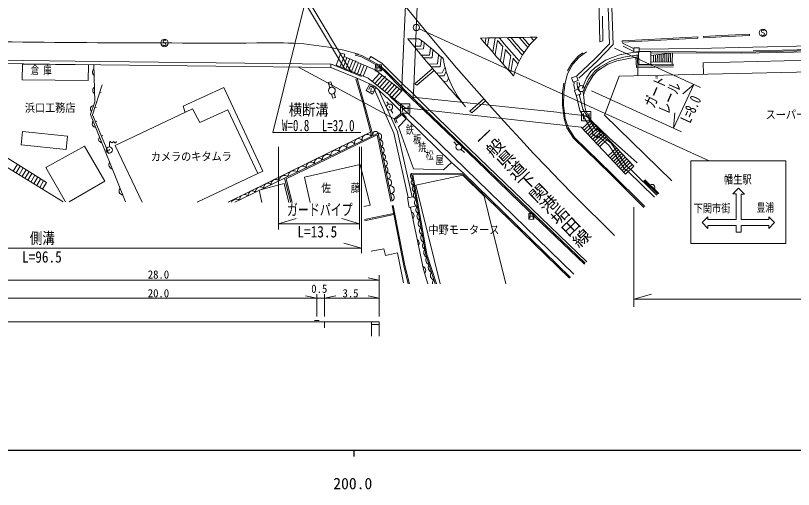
# Model space of a CAD drawing. Units: millimetres, scale not verified. Extents: x 40000 to 680000, y 20000 to 380000.
# Drawn here: x 213944 to 338278, y 198715 to 274515 of the extents above; entities that cross this region are included whole.
import ezdxf
from ezdxf.enums import TextEntityAlignment as Align

# ---------------------------------------------------------------- set-up
doc = ezdxf.new("R2010")
doc.units = ezdxf.units.MM
doc.header["$LTSCALE"] = 1000
doc.layers.add('M-TTL-BAND', color=7, linetype='Continuous', lineweight=25)
doc.layers.add('M-WORK', color=1, linetype='Continuous', lineweight=13)
doc.styles.add('@ＭＳ 明朝', font='')
doc.styles.add('ＭＳ ゴシック', font='')
doc.styles.add('ＭＳ 明朝', font='')
doc.styles.get('@ＭＳ 明朝').set_extended_font_data('@MS Mincho')
doc.styles.get('ＭＳ ゴシック').set_extended_font_data('MS Gothic')
doc.styles.get('ＭＳ 明朝').set_extended_font_data('MS Mincho')

msp = doc.modelspace()

# ---------------------------------------------------------------- linework, layer by layer
at = {"layer": 'M-TTL-BAND'}
for p, q in [((40000, 205000), (579000, 205000)), ((268000, 205000), (268000, 204000))]:
    msp.add_line(p, q, dxfattribs=at)
at = {"layer": 'M-WORK'}
for p, q in [((266683, 265790), (239728, 310871)), ((267618, 265406), (240042, 311789)), ((276991, 293791), (275763, 264625)), ((277592, 263110), (278862, 292388)), ((308098, 292595), (308871, 269966)), ((309474, 269869), (308703, 292456)), ((307331, 270300), (307107, 280753)), ((260335, 277141), (255074, 255820)), ((307827, 270455), (307742, 274440)), ((324785, 251300), (278458, 272393)), ((322984, 271111), (315103, 270687)), ((322995, 270911), (322984, 271111)), ((326783, 271325), (323918, 271157)), ((323918, 271157), (323930, 270958)), ((326794, 271125), (323930, 270958)), ((331235, 271531), (326783, 271325)), ((331244, 271331), (326794, 271125)), ((331244, 271331), (331235, 271531)), ((333182, 271396), (333130, 271466)), ((333193, 272118), (333176, 271973)), ((333176, 271973), (333230, 271855)), ((333329, 271331), (333182, 271396)), ((333333, 272197), (333193, 272118)), ((333230, 271855), (333576, 271680)), ((333497, 271340), (333329, 271331)), ((333429, 272202), (333333, 272197)), ((333526, 272183), (333429, 272202)), ((333613, 271418), (333497, 271340)), ((333577, 272137), (333526, 272183)), ((333576, 271680), (333630, 271563)), ((333630, 271563), (333613, 271418)), ((237514, 269791), (237466, 269863)), ((237562, 270511), (237538, 270367)), ((237538, 270367), (237586, 270247)), ((237706, 270583), (237562, 270511)), ((237586, 270247), (237922, 270055)), ((237802, 270583), (237706, 270583)), ((237898, 270559), (237802, 270583)), ((237946, 270511), (237898, 270559)), ((237922, 270055), (237970, 269935)), ((237970, 269935), (237946, 269791)), ((278736, 269622), (278827, 270417)), ((279139, 269178), (279244, 270103)), ((289127, 270861), (289011, 270160)), ((289585, 270867), (289394, 269715)), ((290601, 270882), (290244, 268729)), ((290998, 270528), (290627, 268287)), ((306539, 267573), (308871, 269966)), ((306890, 267216), (309474, 269869)), ((307331, 270300), (307827, 270455)), ((315103, 270687), (310883, 270474)), ((310893, 270275), (310883, 270474)), ((315113, 270487), (310893, 270275)), ((312733, 269219), (310932, 270075)), ((322995, 270911), (315113, 270487)), ((354068, 270022), (331807, 269455)), ((237658, 269719), (237514, 269791)), ((237826, 269719), (237658, 269719)), ((237946, 269791), (237826, 269719)), ((277712, 269604), (278736, 269622)), ((278080, 269161), (279139, 269178)), ((280117, 268195), (280244, 269312)), ((280519, 267751), (280658, 268968)), ((291479, 267309), (291848, 269543)), ((291863, 266871), (292232, 269101)), ((305224, 268734), (304024, 267868)), ((323416, 263009), (309697, 269294)), ((313477, 268750), (310468, 268237)), ((311063, 269626), (312748, 268771)), ((312746, 268654), (312754, 269335)), ((313603, 268645), (312746, 268654)), ((312754, 269335), (313610, 269326)), ((313521, 268738), (313547, 266676)), ((313610, 269326), (313603, 268645)), ((315461, 268741), (313604, 268761)), ((322997, 269239), (313629, 269156)), ((330042, 268481), (315455, 268573)), ((330040, 268681), (315456, 268773)), ((315487, 266679), (315461, 268741)), ((331807, 269455), (322997, 269239)), ((352664, 269169), (330040, 268681)), ((352668, 268969), (330042, 268481)), ((354227, 269426), (331822, 268856)), ((206661, 267422), (227597, 267145)), ((265200, 266598), (265912, 268495)), ((266453, 267981), (265818, 266341)), ((265912, 268495), (266592, 268317)), ((266919, 267800), (266284, 266161)), ((266592, 268317), (266453, 267981)), ((266453, 267981), (271411, 265833)), ((267385, 267620), (266741, 265957)), ((267830, 267384), (267203, 265764)), ((269231, 267921), (268214, 268188)), ((269307, 268108), (268247, 268386)), ((270625, 267141), (269231, 267921)), ((270723, 267316), (269307, 268108)), ((270715, 267983), (270422, 267484)), ((272494, 266874), (270715, 267983)), ((278901, 268174), (280117, 268195)), ((279273, 267730), (280519, 267751)), ((281409, 266766), (281569, 268173)), ((281811, 266323), (281980, 267801)), ((293084, 268124), (292716, 265901)), ((293467, 267686), (293100, 265466)), ((303888, 268017), (302873, 266833)), ((304024, 267868), (303037, 266716)), ((303651, 264870), (306539, 267573)), ((304597, 268528), (303888, 268017)), ((308219, 267388), (306513, 266150)), ((310468, 268237), (308219, 267388)), ((309748, 267493), (308822, 267115)), ((311110, 267867), (309748, 267493)), ((313075, 267857), (310036, 267284)), ((313527, 268229), (311110, 267867)), ((313178, 266183), (313075, 267857)), ((313384, 266428), (313304, 268195)), ((313547, 266676), (313527, 268229)), ((315469, 268099), (318936, 268551)), ((315933, 268159), (315921, 267101)), ((316232, 268198), (316220, 267097)), ((316532, 268237), (316520, 267094)), ((316833, 268277), (316820, 267091)), ((317133, 268316), (317120, 267087)), ((317434, 268355), (317420, 267084)), ((317734, 268394), (317720, 267081)), ((318035, 268433), (318020, 267078)), ((318335, 268473), (318320, 267074)), ((318636, 268554), (318620, 267071)), ((318936, 268551), (318920, 267068)), ((366355, 268026), (323860, 266971)), ((227591, 266645), (206653, 266922)), ((215036, 266755), (215009, 264225)), ((225600, 266640), (215036, 266755)), ((225572, 264110), (225600, 266640)), ((226610, 260738), (226443, 266663)), ((245964, 266429), (227591, 266645)), ((227597, 267145), (246018, 266929)), ((264338, 266213), (245964, 266429)), ((246018, 266929), (264344, 266713)), ((274480, 258017), (259144, 266274)), ((264335, 266216), (269028, 264285)), ((264338, 266213), (264344, 266713)), ((264437, 266714), (269218, 264748)), ((270286, 264481), (265200, 266598)), ((268318, 267258), (267665, 265572)), ((268749, 266986), (268127, 265380)), ((269208, 266787), (268588, 265187)), ((269667, 266588), (269050, 264995)), ((270126, 266389), (269512, 264803)), ((271944, 266413), (270625, 267141)), ((272056, 266579), (270723, 267316)), ((271452, 266666), (271441, 265681)), ((272436, 266655), (271452, 266666)), ((271677, 266486), (271670, 265855)), ((271673, 266158), (272204, 266152)), ((272904, 265637), (271944, 266413)), ((273039, 265785), (272056, 266579)), ((272207, 266455), (272200, 265799)), ((272425, 265670), (272436, 266655)), ((274053, 265359), (272494, 266874)), ((280102, 266744), (281409, 266766)), ((280477, 266300), (281811, 266323)), ((282155, 265328), (282531, 266192)), ((303037, 266716), (302140, 265185)), ((302873, 266833), (302187, 265660)), ((303993, 264505), (306890, 267216)), ((306513, 266150), (305906, 265584)), ((307308, 266234), (306477, 265589)), ((308599, 266718), (306963, 265668)), ((308822, 267115), (307308, 266234)), ((310036, 267284), (308599, 266718)), ((319049, 266313), (313178, 266183)), ((319027, 266502), (313384, 266428)), ((313384, 266428), (313418, 264907)), ((313547, 266676), (315487, 266679)), ((315487, 266679), (313547, 266676)), ((315482, 267105), (318920, 267068)), ((319030, 266762), (315487, 266679)), ((318920, 267068), (318917, 266759)), ((319030, 266762), (319027, 266502)), ((323860, 266971), (323915, 265142)), ((270957, 263946), (272128, 265264)), ((271348, 263634), (272520, 264952)), ((271411, 265833), (275671, 262452)), ((271441, 265681), (272425, 265670)), ((275730, 262750), (272904, 265637)), ((275872, 262889), (273039, 265785)), ((276151, 263234), (274053, 265359)), ((277753, 263618), (280600, 266039)), ((278068, 263361), (280859, 265733)), ((281314, 265314), (282155, 265328)), ((281692, 264870), (282452, 264883)), ((282452, 264883), (282721, 265499)), ((302140, 265185), (301810, 263774)), ((303604, 264840), (302817, 264573)), ((303855, 264101), (303604, 264840)), ((305906, 265584), (305212, 264499)), ((306251, 264924), (305338, 263454)), ((306477, 265589), (305517, 264301)), ((306963, 265668), (306251, 264924)), ((308071, 258572), (310435, 264840)), ((310435, 264840), (364890, 266061)), ((215009, 264225), (225572, 264110)), ((264320, 263935), (263916, 263815)), ((263916, 263815), (264175, 262941)), ((264583, 263045), (264320, 263935)), ((269426, 260612), (268335, 264417)), ((269618, 260666), (268527, 264472)), ((269028, 264285), (271322, 263195)), ((270567, 263603), (269983, 262521)), ((276199, 259768), (270286, 264481)), ((271605, 263042), (270567, 263603)), ((271740, 263322), (273056, 264803)), ((272131, 263010), (273305, 264330)), ((272523, 262698), (273588, 263895)), ((272915, 262386), (274090, 263707)), ((275763, 264625), (275671, 262452)), ((277753, 263618), (278068, 263361)), ((282450, 263986), (282929, 263994)), ((282929, 263994), (283100, 264388)), ((301598, 263708), (301373, 262205)), ((301810, 263774), (301573, 262189)), ((302817, 264573), (303067, 263834)), ((303067, 263834), (303855, 264101)), ((303200, 263383), (303205, 263881)), ((303700, 263423), (303705, 263875)), ((304129, 263257), (304032, 263800)), ((305212, 264499), (304512, 262868)), ((305517, 264301), (304795, 262611)), ((227787, 263447), (226248, 258617)), ((240749, 260019), (247235, 263005)), ((247235, 263005), (253485, 249635)), ((269983, 262521), (271021, 261960)), ((270421, 262696), (270658, 263258)), ((270658, 263258), (271270, 262917)), ((270782, 262871), (270751, 262333)), ((270751, 262333), (271111, 262406)), ((271021, 261960), (271605, 263042)), ((271075, 263286), (274420, 255699)), ((271322, 263195), (273620, 261076)), ((272084, 262441), (274978, 255924)), ((273306, 262073), (274551, 263474)), ((273698, 261761), (274925, 263142)), ((274107, 261469), (275299, 262810)), ((274481, 261137), (275672, 262477)), ((277238, 261265), (275730, 262750)), ((277377, 261408), (275870, 262892)), ((277210, 262250), (276151, 263234)), ((277592, 263110), (277518, 261451)), ((303317, 262698), (303200, 263383)), ((303990, 262792), (303283, 262552)), ((303283, 262552), (303570, 261707)), ((303810, 262783), (303700, 263423)), ((304277, 261947), (303990, 262792)), ((304571, 262396), (304783, 261862)), ((305338, 263454), (304714, 261884)), ((320408, 255890), (306005, 262488)), ((322337, 263503), (319119, 256480)), ((322337, 263503), (320598, 261976)), ((227408, 262256), (227646, 262180)), ((264467, 261952), (264659, 261302)), ((264659, 261302), (265064, 261422)), ((265064, 261422), (264867, 262087)), ((279999, 255686), (273781, 261640)), ((279636, 259864), (277210, 262250)), ((279230, 259352), (277238, 261265)), ((279369, 259496), (277377, 261408)), ((277518, 261451), (279923, 261193)), ((279923, 261193), (300980, 258984)), ((286531, 259195), (288777, 261184)), ((288777, 261184), (289043, 260885)), ((301373, 262205), (301351, 260167)), ((301573, 262189), (301551, 260178)), ((304150, 259302), (303556, 261826)), ((303570, 261707), (304277, 261947)), ((304613, 259517), (304042, 261940)), ((304714, 261884), (304911, 259930)), ((226610, 260738), (225922, 258688)), ((226648, 259874), (226886, 259798)), ((241034, 259028), (240749, 260019)), ((270840, 255332), (269426, 260612)), ((271033, 255384), (269618, 260666)), ((273535, 260316), (273301, 260730)), ((273620, 261076), (275579, 259130)), ((275476, 258880), (275476, 260380)), ((275476, 260380), (276976, 260380)), ((275776, 260080), (275776, 259180)), ((276676, 260080), (276676, 259180)), ((276976, 260380), (276976, 258880)), ((288024, 251713), (279636, 259864)), ((286853, 258946), (289043, 260885)), ((301351, 260167), (301615, 258026)), ((301551, 260178), (301811, 258069)), ((304911, 259930), (305074, 259273)), ((225922, 258688), (231537, 244698)), ((226248, 258617), (228879, 252421)), ((229874, 253740), (242244, 259602)), ((242244, 259602), (243371, 257393)), ((243371, 257393), (247855, 259436)), ((247855, 259436), (252660, 249256)), ((273908, 259422), (274230, 258876)), ((275708, 258941), (274476, 258020)), ((275688, 258676), (274718, 257951)), ((276976, 258880), (275476, 258880)), ((276304, 258047), (275688, 258676)), ((276447, 258186), (275708, 258941)), ((275776, 259630), (276676, 259630)), ((282537, 259063), (276199, 259768)), ((287643, 251316), (279230, 259352)), ((287781, 251461), (279369, 259497)), ((282537, 259063), (301442, 256961)), ((286531, 259195), (286853, 258946)), ((300992, 258931), (305153, 258485)), ((306289, 255808), (304150, 259302)), ((304410, 257659), (304410, 259159)), ((304410, 259159), (305910, 259159)), ((306721, 256153), (304613, 259517)), ((304710, 258859), (304710, 257959)), ((305074, 259273), (305921, 257734)), ((305610, 258859), (305610, 257959)), ((305910, 259159), (305910, 257659)), ((319119, 256480), (319334, 258952)), ((226709, 257530), (226939, 257628)), ((274476, 258020), (274751, 257310)), ((274718, 257951), (274938, 257382)), ((275141, 256725), (276445, 258035)), ((276445, 258035), (283620, 251020)), ((301615, 258026), (302084, 256533)), ((301811, 258069), (302267, 256618)), ((305910, 257659), (304410, 257659)), ((305827, 257685), (304513, 256430)), ((304710, 258409), (305610, 258409)), ((306103, 257395), (304789, 256140)), ((305153, 258485), (312760, 250422)), ((305921, 257734), (308888, 254899)), ((318856, 248095), (308071, 258572)), ((277543, 250005), (275141, 256725)), ((304356, 256637), (301442, 256961)), ((302084, 256533), (303130, 254876)), ((302267, 256618), (303287, 255003)), ((311445, 249167), (304356, 256637)), ((306380, 257106), (305065, 255851)), ((306656, 256817), (305341, 255562)), ((306932, 256527), (305618, 255272)), ((307208, 256238), (305894, 254983)), ((306899, 256385), (306721, 256153)), ((307438, 255834), (306899, 256385)), ((214836, 253821), (215047, 255943)), ((215047, 255943), (222237, 255234)), ((222237, 255234), (222028, 253100)), ((227686, 255229), (227916, 255327)), ((270693, 255880), (247908, 244644)), ((255074, 255820), (269143, 255820)), ((271891, 255727), (256946, 248515)), ((271747, 255436), (257180, 248406)), ((273951, 244770), (271747, 255436)), ((274147, 244811), (271891, 255727)), ((274420, 255699), (276716, 245391)), ((274978, 255924), (277320, 245523)), ((303178, 233157), (279999, 255686)), ((303287, 255003), (309197, 249265)), ((306132, 255654), (306289, 255808)), ((306787, 255024), (306132, 255654)), ((307484, 255949), (306170, 254694)), ((307761, 255659), (306446, 254404)), ((308037, 255370), (306722, 254115)), ((307004, 255294), (306787, 255024)), ((308313, 255080), (306998, 253826)), ((308751, 253783), (307004, 255294)), ((307222, 255603), (307438, 255834)), ((309123, 254121), (307222, 255603)), ((308888, 254899), (313284, 250957)), ((222028, 253100), (214836, 253821)), ((228934, 253513), (228942, 254209)), ((228942, 254209), (229090, 254353)), ((229090, 254353), (229205, 254265)), ((229205, 254265), (229321, 254205)), ((229321, 254205), (229379, 254146)), ((229379, 254146), (229497, 254232)), ((229497, 254232), (229557, 254377)), ((229557, 254377), (229643, 254318)), ((229643, 254318), (229816, 254141)), ((229816, 254141), (229904, 254140)), ((234183, 244689), (229874, 253740)), ((229904, 254140), (230052, 254372)), ((284458, 253809), (283978, 254301)), ((303130, 254876), (309057, 249122)), ((308589, 254791), (307275, 253536)), ((311288, 250001), (308751, 253783)), ((311584, 250445), (309123, 254121)), ((221568, 244731), (208077, 253019)), ((210047, 253359), (218891, 247788)), ((218802, 250192), (224975, 253611)), ((224975, 253611), (228226, 248032)), ((228663, 252928), (228893, 253026)), ((255963, 253531), (255963, 240293)), ((268932, 253531), (268932, 240293)), ((269218, 253531), (269218, 236493)), ((285133, 253117), (285697, 252613)), ((309998, 253316), (308683, 252061)), ((310274, 253026), (308959, 251771)), ((310550, 252737), (309236, 251482)), ((310826, 252448), (309512, 251193)), ((294564, 244617), (287643, 251316)), ((294703, 244761), (287781, 251461)), ((294946, 245013), (288024, 251713)), ((311103, 252158), (309788, 250903)), ((311379, 251869), (310064, 250614)), ((311655, 251580), (310340, 250325)), ((311931, 251290), (310617, 250035)), ((321867, 238052), (321867, 251258)), ((337070, 251258), (321867, 251258)), ((337070, 238052), (337070, 251258)), ((214236, 250720), (213586, 249634)), ((214701, 250427), (214055, 249346)), ((215167, 250134), (214524, 249059)), ((221939, 244730), (218802, 250192)), ((260153, 248669), (269045, 250689)), ((269045, 250689), (270629, 244171)), ((282351, 249813), (277543, 250005)), ((283620, 251020), (282351, 249813)), ((283620, 251020), (285528, 249289)), ((312207, 251001), (310893, 249746)), ((312484, 250711), (311169, 249457)), ((311875, 249569), (311288, 250001)), ((312760, 250422), (311445, 249167)), ((312276, 249867), (311584, 250445)), ((316441, 245794), (312225, 249926)), ((215632, 249840), (214969, 248731)), ((216098, 249547), (215441, 248449)), ((216563, 249254), (215913, 248166)), ((217029, 248961), (216385, 247884)), ((252660, 249256), (242946, 244661)), ((253485, 249635), (252660, 249256)), ((261045, 244601), (260153, 248669)), ((285528, 249289), (277227, 249261)), ((277227, 249261), (279509, 236310)), ((285447, 249088), (277465, 249062)), ((277465, 249062), (279704, 236358)), ((277932, 247369), (285445, 248960)), ((285445, 248960), (288825, 245612)), ((302476, 232489), (285447, 249088)), ((302621, 232627), (285528, 249289)), ((309057, 249122), (314095, 244100)), ((309197, 249265), (314235, 244243)), ((316079, 245449), (311875, 249569)), ((217475, 248635), (216857, 247602)), ((217947, 248352), (217329, 247320)), ((218419, 248070), (217801, 247037)), ((218891, 247788), (218273, 246755)), ((228226, 248032), (222525, 244728)), ((256946, 248515), (249013, 244641)), ((252892, 246569), (256879, 247677)), ((256879, 247677), (257613, 244613)), ((256946, 248515), (257924, 244612)), ((257180, 248406), (258130, 244611)), ((314244, 247982), (316450, 245803)), ((314382, 248121), (316592, 245938)), ((314522, 248264), (316737, 246076)), ((253333, 244627), (252892, 246569)), ((281788, 231614), (277932, 247369)), ((329515, 246921), (328579, 245985)), ((330477, 245959), (329515, 246921)), ((277505, 245544), (276577, 245369)), ((276577, 245369), (276838, 243791)), ((288825, 245612), (289561, 242780)), ((305258, 235139), (294946, 245013)), ((328579, 245985), (329107, 245985)), ((329107, 241871), (329107, 245985)), ((329909, 245959), (329904, 241871)), ((329909, 245959), (330477, 245959)), ((270629, 244171), (269621, 243955)), ((275990, 234474), (274114, 244118)), ((276185, 234518), (274310, 244156)), ((276838, 243791), (277859, 244012)), ((277069, 243789), (279138, 233900)), ((304859, 234760), (294564, 244617)), ((305004, 234898), (294703, 244761)), ((312746, 243861), (312746, 227906)), ((314095, 244100), (314376, 243826)), ((314235, 244243), (314521, 243964)), ((274354, 242867), (269694, 241882)), ((274395, 242672), (269736, 241686)), ((289561, 242780), (292313, 231614)), ((295999, 241921), (296009, 242842)), ((296009, 242842), (296804, 242833)), ((296173, 242752), (296165, 242040)), ((296659, 242735), (296651, 241999)), ((296804, 242833), (296794, 241913)), ((255963, 241212), (258817, 242043)), ((255963, 241212), (268932, 241212)), ((268932, 241212), (266078, 242043)), ((296794, 241913), (295999, 241921)), ((296169, 242420), (296656, 242415)), ((323684, 241397), (324620, 242333)), ((324620, 240461), (323684, 241397)), ((324620, 242333), (324620, 241871)), ((329107, 241871), (324620, 241871)), ((329904, 241871), (334324, 241871)), ((334324, 242339), (334324, 241871)), ((335260, 241403), (334324, 242339)), ((334324, 240467), (335260, 241403)), ((329107, 240935), (324620, 240935)), ((324620, 240935), (324620, 240461)), ((329107, 240935), (329107, 239877)), ((329903, 240935), (329902, 239877)), ((334324, 240935), (329903, 240935)), ((334324, 240935), (334324, 240467)), ((329107, 239877), (329902, 239877)), ((269242, 237290), (266388, 238121)), ((337070, 238052), (321867, 238052)), ((167753, 237290), (269242, 237290)), ((270805, 236809), (272819, 237192)), ((272819, 237192), (273051, 236144)), ((273051, 236144), (275008, 236576)), ((275008, 236576), (275967, 231754)), ((279509, 236310), (281027, 231614)), ((279704, 236358), (281237, 231614)), ((276683, 231614), (275990, 234474)), ((276914, 231614), (276185, 234518)), ((279138, 233900), (279854, 231614)), ((272086, 232170), (270288, 232556)), ((272086, 226385), (272086, 233008)), ((272086, 232170), (202086, 232170)), ((212086, 229297), (262086, 229297)), ((262086, 229297), (260288, 229683)), ((262086, 226385), (262086, 229947)), ((262086, 229297), (263336, 229297)), ((263336, 226385), (263336, 229947)), ((263336, 229297), (265134, 229683)), ((263336, 229297), (272086, 229297)), ((272086, 229297), (270288, 229683)), ((312746, 229142), (315601, 229973)), ((312746, 229142), (503837, 229142)), ((202086, 225539), (272086, 225539)), ((261735, 225738), (262470, 225738)), ((263336, 225539), (263336, 224547)), ((270836, 225539), (270836, 223222)), ((270836, 225115), (272086, 225115)), ((272086, 225539), (272086, 223222))]:
    msp.add_line(p, q, dxfattribs=at)
for centre, radius in [((278003, 272600), 500), ((333404, 271744), 600), ((237754, 270127), 600), ((264505, 262501), 550), ((304359, 262831), 484), ((273727, 259871), 484), ((273727, 259871), 50), ((284809, 253477), 484), ((228928, 253018), 494), ((228928, 253018), 50)]:
    msp.add_circle(centre, radius, dxfattribs=at)
for centre, radius, start, end in [((588047, 526586), 400000, 211.82617, 225.89746), ((245416, 3279167), 3008550, 270.81543, 270.98731), ((306109, 261479), 13000, 132.48145, 165), ((245416, 3279167), 3009050, 269.16406, 270.2002), ((256080, 224136), 46001, 73.99023, 90.14453), ((245416, 3279167), 3008549, 270.59375, 270.62793), ((588090, 526546), 403006, 219.39258, 220.27051), ((257154, 241141), 36501, 48.02246, 54.37695), ((588090, 526546), 394006, 220.44824, 221.62109), ((589566, 527394), 393856, 220.70508, 220.89453), ((589566, 527394), 393406, 220.69141, 221.38477), ((589566, 527394), 392406, 220.81348, 221.33203), ((589566, 527394), 391956, 220.86816, 221.3125), ((589566, 527394), 390956, 220.99121, 221.27832), ((589566, 527394), 390506, 221.04687, 221.2666), ((589566, 527394), 389506, 221.1709, 221.24902), ((589566, 527394), 393856, 220.97949, 221.16797), ((208329, 186870), 109502, 47.4668, 48.02246), ((297165, 269813), 15000, 188.45898, 221.19238), ((589566, 527394), 393856, 221.25293, 221.41309), ((226854, 265466), 632, 128.15332, 235.07617), ((588090, 526546), 403006, 220.27051, 221.41797), ((226902, 262552), 624, 124.94336, 238.28613), ((226469, 259589), 550, 96.25781, 226.59375), ((226812, 257210), 605, 138.99121, 264.74316), ((227732, 254716), 512, 134.88184, 268.85352), ((270180, 254659), 848, 40.67481, 190.8457), ((271494, 255544), 437, 24.84473, 203.625), ((271908, 255176), 551, 297.19824, 91.77539), ((266359, 252974), 691, 32.13867, 197.16504), ((267585, 253570), 680, 31.79395, 199.72754), ((268771, 254182), 659, 29.04004, 202.67773), ((272007, 254051), 653, 301.88477, 76.45801), ((265127, 252226), 790, 43.59863, 190.60742), ((272312, 252955), 582, 296.53711, 81.2334), ((272485, 251856), 585, 301.87793, 81.47754), ((262421, 251001), 700, 38.75879, 194.15918), ((263776, 251506), 812, 45.03906, 185.93848), ((272876, 250865), 501, 283.9043, 99.45117), ((229595, 250670), 729, 147.20117, 256.5332), ((259836, 249562), 852, 47.35059, 184.1709), ((261171, 250316), 769, 41.94824, 189.57324), ((272891, 249825), 579, 303.49609, 76.26856), ((256937, 248043), 893, 53.95508, 177.90918), ((258413, 248750), 950, 52.92187, 179.10547), ((273351, 248870), 493, 276.79297, 106.56152), ((277637, 248843), 586, 134.37891, 245.61035), ((254276, 247036), 661, 39.7998, 192.25977), ((255524, 247548), 745, 45.20313, 186.85645), ((273461, 247805), 587, 288.17676, 89.2168), ((277793, 247864), 607, 132.24512, 248.74609), ((315632, 247030), 479, 327.09375, 123.59766), ((231160, 246474), 683, 138.96484, 264.76953), ((251802, 245818), 660, 40.60742, 191.45215), ((253086, 246326), 787, 46.32715, 185.73242), ((273849, 246655), 627, 274.22754, 107.81934), ((277930, 246864), 574, 130.07715, 251.22363), ((278288, 245812), 744, 136.84082, 243.14844), ((249213, 244322), 841, 52.40625, 157.60937), ((250595, 245031), 849, 49.91895, 182.1416), ((273806, 245438), 662, 299.91699, 69.22754), ((278468, 244601), 752, 133.33398, 246.65527), ((278528, 243449), 607, 128.91894, 253.375), ((277032, 242525), 610, 310.84082, 72.7959), ((278778, 242396), 671, 133.77832, 249.94922), ((278963, 241273), 665, 131.17383, 250.85449), ((279228, 240123), 711, 132.68262, 247.30566), ((279409, 238925), 708, 130.12207, 249.86719), ((277814, 238111), 653, 323.49316, 60.14258), ((279815, 237771), 814, 142.95606, 237.0332), ((280068, 236608), 870, 145.37793, 242.16602), ((280291, 235401), 767, 145.23242, 250.63574), ((278775, 233727), 722, 320.875, 69.01465), ((280879, 234268), 980, 154.29199, 244.27832), ((280962, 232958), 712, 140.73731, 258.30176), ((281314, 231739), 736, 134.44238, 189.80078)]:
    msp.add_arc(centre, radius, start, end, dxfattribs=at)

# ---------------------------------------------------------------- texts
at = {"layer": 'M-TTL-BAND', "style": 'ＭＳ ゴシック'}
msp.add_text('200.0', height=1833, dxfattribs=at).set_placement((267844, 198195), align=Align.BOTTOM_CENTER)
at = {"layer": 'M-WORK'}
for s, height, rotation, style, width, p in [('倉', 1320, 0.3, 'ＭＳ 明朝', 0.7, (216408, 264731)), ('庫', 1320, 0.3, 'ＭＳ 明朝', 0.7, (218408, 264709)), ('ガード', 1833, 66.4, 'ＭＳ 明朝', 0.7, (316509, 259363)), ('レール', 1833, 66.4, 'ＭＳ 明朝', 0.7, (318799, 258362)), ('L=8.0', 1833, 65.2, 'ＭＳ 明朝', 0.7, (322265, 256946)), ('浜口工務店', 1320, 0.3, 'ＭＳ 明朝', 0.9, (215424, 258674)), ('スーパー大栄幡生店', 1320, 0.3, 'ＭＳ 明朝', 0.9, (333841, 257593)), ('鉄', 1320, 0.3, 'ＭＳ 明朝', 0.7, (276334, 255184)), ('一般県道下関港垢田線', 2163, 313.6, '@ＭＳ 明朝', 0.85, (286689, 254958)), ('板', 1320, 0.3, 'ＭＳ 明朝', 0.7, (277495, 253658)), ('焼', 1320, 0.3, 'ＭＳ 明朝', 0.7, (278322, 252388)), ('カメラのキタムラ', 1320, 0.3, 'ＭＳ 明朝', 0.9, (235551, 250872)), ('松', 1320, 0.3, 'ＭＳ 明朝', 0.7, (279486, 251113)), ('屋', 1320, 0.3, 'ＭＳ 明朝', 0.7, (281075, 250339)), ('佐\u3000\u3000藤', 1320, 0.3, 'ＭＳ 明朝', 0.85, (262807, 245877))]:
    msp.add_text(s, height=height, rotation=rotation, dxfattribs=dict(at, style=style, width=width)).set_placement(p, align=Align.BOTTOM_LEFT)
at = {"layer": 'M-WORK', "style": 'ＭＳ 明朝'}
for s, height, width, p in [('横断溝', 1833, 0.85, (257609, 257985)), ('W=0.8', 1833, 0.7, (256533, 255475)), ('L=32.0', 1833, 0.7, (262890, 255455)), ('幡生駅', 1320, 0.8, (327169, 247237)), ('ガードパイプ', 1833, 0.7, (257322, 241986)), ('下関市街', 1320, 0.8, (322300, 242616)), ('豊浦', 1320, 0.75, (332400, 242757)), ('側溝', 1833, 0.8, (216223, 237443)), ('L=13.5', 1833, 0.85, (258995, 238475)), ('中野モータース', 1320, 0.9, (279934, 239190)), ('L=96.5', 1833, 0.85, (214975, 234445)), ('28.0', 1320, 0.95, (235080, 232041)), ('0.5', 1320, 0.95, (261205, 229766)), ('20.0', 1320, 0.95, (235080, 229048)), ('3.5', 1320, 0.95, (266205, 229048))]:
    msp.add_text(s, height=height, dxfattribs=dict(at, width=width)).set_placement(p, align=Align.BOTTOM_LEFT)

doc.saveas('drawing.dxf')
